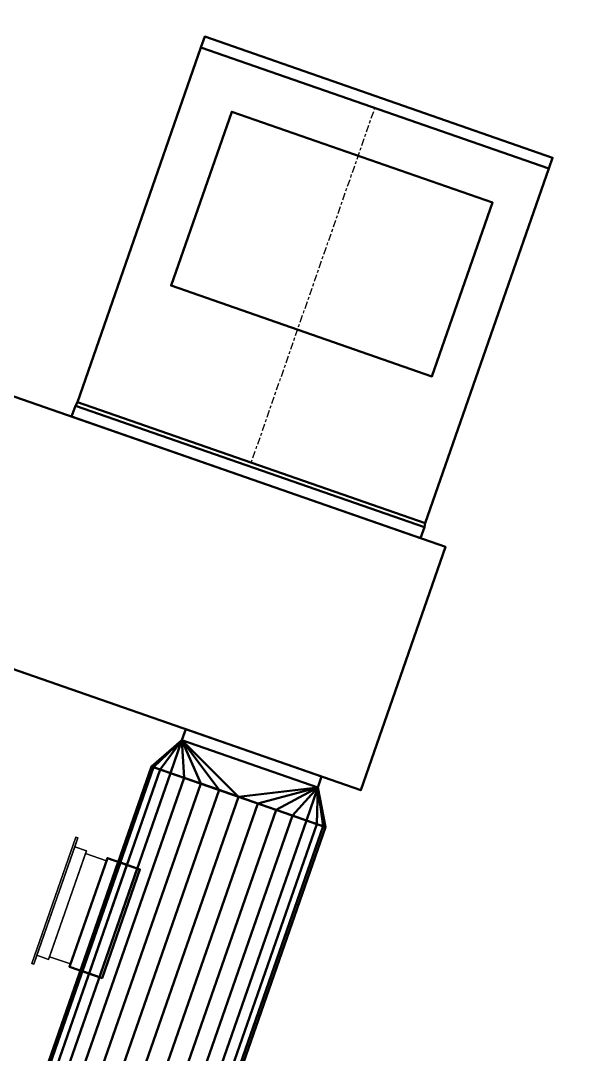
# Model space of a CAD drawing. Header units: inches. Extents: x -1654 to 1344, y -1538 to 36.
# Drawn here: x -516.2 to -468.1, y -1256.1 to -1166.3 of the extents above; entities that cross this region are included whole.
import ezdxf

# ---------------------------------------------------------------- set-up
doc = ezdxf.new("R2010")
doc.units = ezdxf.units.IN
doc.header["$MEASUREMENT"] = 0
doc.linetypes.add('Center', pattern=[1.25, 0.25, -0.1875, 0.625, -0.1875])
for name, color, linetype, lineweight in [('M-EQPT', 2, 'Continuous', 50), ('M-HVAC-CDFF', 3, 'Continuous', 30), ('M-HVAC-CDFF-SA', 3, 'Continuous', 30), ('M-HVAC-DUCT', 1, 'Center', 30), ('M-HVAC-DUCT-SA', 1, 'Continuous', 50)]:
    doc.layers.add(name, color=color, linetype=linetype, lineweight=lineweight)

# ---------------------------------------------------------------- blocks, each defined once
blk = doc.blocks.new('Heat Pump - Horizontal - Water Source - Heat Pump 4 Ton Horizontal-844842-_3D_')
at = {"layer": 'M-EQPT'}
mesh = blk.add_polyface(dxfattribs=at)
corners = [(-14.998, 12.199, 7.75), (-14.998, 12.199, -7.75), (-27.498, 12.199, -7.75), (-27.498, 12.199, 7.75)]
mesh.append_faces([[corners[k] for k in face] for face in [(2, 3, 0, 1)]])
mesh = blk.add_polyface(dxfattribs=at)
corners = [(-27.498, 12.199, -7.75), (-14.998, 12.199, -7.75), (-14.998, 11.199, -7.75), (-27.498, 11.199, -7.75)]
mesh.append_faces([[corners[k] for k in face] for face in [(0, 1, 2, 3)]])
mesh = blk.add_polyface(dxfattribs=at)
corners = [(-27.498, 12.199, 7.75), (-27.498, 12.199, -7.75), (-27.498, 11.199, -7.75), (-27.498, 11.199, 7.75)]
mesh.append_faces([[corners[k] for k in face] for face in [(0, 1, 2, 3)]])
mesh = blk.add_polyface(dxfattribs=at)
corners = [(-14.998, 12.199, 7.75), (-27.498, 12.199, 7.75), (-27.498, 11.199, 7.75), (-14.998, 11.199, 7.75)]
mesh.append_faces([[corners[k] for k in face] for face in [(0, 1, 2, 3)]])
mesh = blk.add_polyface(dxfattribs=at)
corners = [(-14.998, 12.199, -7.75), (-14.998, 12.199, 7.75), (-14.998, 11.199, 7.75), (-14.998, 11.199, -7.75)]
mesh.append_faces([[corners[k] for k in face] for face in [(0, 1, 2, 3)]])
mesh = blk.add_polyface(dxfattribs=at)
corners = [(31.1, -11.199, 9.65), (31.1, 11.199, 9.65), (-31.1, 11.199, 9.65), (-31.1, -11.199, 9.65)]
mesh.append_faces([[corners[k] for k in face] for face in [(3, 0, 1, 2)]])
mesh = blk.add_polyface(dxfattribs=at)
corners = [(31.1, -11.199, -9.65), (-31.1, -11.199, -9.65), (-31.1, 11.199, -9.65), (31.1, 11.199, -9.65)]
mesh.append_faces([[corners[k] for k in face] for face in [(1, 2, 3, 0)]])
mesh = blk.add_polyface(dxfattribs=at)
corners = [(-31.1, 11.199, 9.65), (31.1, 11.199, 9.65), (31.1, 11.199, -9.65), (-31.1, 11.199, -9.65)]
mesh.append_faces([[corners[k] for k in face] for face in [(0, 1, 2, 3)]])
mesh = blk.add_polyface(dxfattribs=at)
corners = [(-31.1, -11.199, 9.65), (-31.1, 11.199, 9.65), (-31.1, 11.199, -9.65), (-31.1, -11.199, -9.65)]
mesh.append_faces([[corners[k] for k in face] for face in [(0, 1, 2, 3)]])
mesh = blk.add_polyface(dxfattribs=at)
corners = [(-14.998, 11.199, 7.75), (-27.498, 11.199, 7.75), (-27.498, 11.199, -7.75), (-14.998, 11.199, -7.75)]
mesh.append_faces([[corners[k] for k in face] for face in [(1, 2, 3, 0)]])
mesh = blk.add_polyface(dxfattribs=at)
corners = [(31.1, -11.199, 9.65), (-31.1, -11.199, 9.65), (-31.1, -11.199, -9.65), (31.1, -11.199, -9.65)]
mesh.append_faces([[corners[k] for k in face] for face in [(0, 1, 2, 3)]])
mesh = blk.add_polyface(dxfattribs=at)
corners = [(3.303, -11.199, -8.65), (-28.799, -11.199, -8.65), (-28.799, -11.199, 8.65), (3.303, -11.199, 8.65)]
mesh.append_faces([[corners[k] for k in face] for face in [(2, 3, 0, 1)]])
mesh = blk.add_polyface(dxfattribs=at)
corners = [(-28.799, -12.199, 8.65), (3.303, -12.199, 8.65), (3.303, -11.199, 8.65), (-28.799, -11.199, 8.65)]
mesh.append_faces([[corners[k] for k in face] for face in [(0, 1, 2, 3)]])
mesh = blk.add_polyface(dxfattribs=at)
corners = [(-28.799, -12.199, -8.65), (-28.799, -12.199, 8.65), (-28.799, -11.199, 8.65), (-28.799, -11.199, -8.65)]
mesh.append_faces([[corners[k] for k in face] for face in [(0, 1, 2, 3)]])
mesh = blk.add_polyface(dxfattribs=at)
corners = [(3.303, -12.199, -8.65), (-28.799, -12.199, -8.65), (-28.799, -11.199, -8.65), (3.303, -11.199, -8.65)]
mesh.append_faces([[corners[k] for k in face] for face in [(0, 1, 2, 3)]])
mesh = blk.add_polyface(dxfattribs=at)
corners = [(3.303, -12.199, 8.65), (3.303, -12.199, -8.65), (3.303, -11.199, -8.65), (3.303, -11.199, 8.65)]
mesh.append_faces([[corners[k] for k in face] for face in [(0, 1, 2, 3)]])
mesh = blk.add_polyface(dxfattribs=at)
corners = [(3.303, -12.199, -8.65), (3.303, -12.199, 8.65), (-28.799, -12.199, 8.65), (-28.799, -12.199, -8.65)]
mesh.append_faces([[corners[k] for k in face] for face in [(3, 0, 1, 2)]])
blk = doc.blocks.new('Rectangular to Round Transition - Angle - 60 Degree-912738-_3D_')
at = {"layer": 'M-HVAC-DUCT', "color": 8, "linetype": 'Continuous', "lineweight": 50}
mesh = blk.add_polyface(dxfattribs=at)
corners = [(3.031, 8), (3.031, 7.799, -1.78), (3.031, 7.208, -3.471), (3.031, 6.255, -4.988), (3.031, 4.988, -6.255), (3.031, 3.471, -7.208), (3.031, 1.78, -7.799), (3.031, 0, -8), (0, 6.25, -7.75), (0, 6.25, -7.75), (0, 6.25, -7.75), (0, 6.25, -7.75), (0, 6.25, -7.75), (0, 6.25, -7.75), (0, 6.25, -7.75), (0, 6.25, -7.75), (0, 6.25, -7.75), (0, 6.25, -7.75)]
mesh.append_faces([[corners[k] for k in face] for face in [(7, 9, 6), (10, 5, 6), (11, 4, 5), (12, 3, 4), (2, 3, 14), (15, 1, 2), (16, 0, 1)]], dxfattribs={"color": 8})
mesh = blk.add_polyface(dxfattribs=at)
corners = [(0, 6.25, -7.75), (0, 6.25, 7.75), (3.031, 8)]
mesh.append_faces([[corners[k] for k in face] for face in [(0, 1, 2)]], dxfattribs={"color": 8})
mesh = blk.add_polyface(dxfattribs=at)
corners = [(3.031, 0, 8), (3.031, 1.78, 7.799), (3.031, 3.471, 7.208), (3.031, 4.988, 6.255), (3.031, 6.255, 4.988), (3.031, 7.208, 3.471), (3.031, 7.799, 1.78), (3.031, 8), (0, 6.25, 7.75), (0, 6.25, 7.75), (0, 6.25, 7.75), (0, 6.25, 7.75), (0, 6.25, 7.75), (0, 6.25, 7.75), (0, 6.25, 7.75), (0, 6.25, 7.75), (0, 6.25, 7.75), (0, 6.25, 7.75)]
mesh.append_faces([[corners[k] for k in face] for face in [(7, 9, 6), (10, 5, 6), (11, 4, 5), (12, 3, 4), (2, 3, 14), (15, 1, 2), (16, 0, 1)]], dxfattribs={"color": 8})
mesh = blk.add_polyface(dxfattribs=at)
corners = [(3.031, 0, 8), (3.031, -1.78, 7.799), (3.031, -3.471, 7.208), (3.031, -4.988, 6.255), (3.031, -6.255, 4.988), (3.031, -7.208, 3.471), (3.031, -7.799, 1.78), (3.031, -8), (3.031, -7.799, -1.78), (3.031, -7.208, -3.471), (3.031, -6.255, -4.988), (3.031, -4.988, -6.255), (3.031, -3.471, -7.208), (3.031, -1.78, -7.799), (3.031, 0, -8), (3.031, 1.78, -7.799), (3.031, 3.471, -7.208), (3.031, 4.988, -6.255), (3.031, 6.255, -4.988), (3.031, 7.208, -3.471), (3.031, 7.799, -1.78), (3.031, 8), (3.031, 7.799, 1.78), (3.031, 7.208, 3.471), (3.031, 6.255, 4.988), (3.031, 4.988, 6.255), (3.031, 3.471, 7.208), (3.031, 1.78, 7.799)]
mesh.append_faces([[corners[k] for k in face] for face in [(8, 5, 6, 7), (11, 9, 10), (14, 11, 12, 13), (22, 20, 21)]], dxfattribs={"vtx0": -1, "color": 8})
mesh.append_faces([[corners[k] for k in face] for face in [(0, 16, 27), (19, 23, 18)]], dxfattribs={"vtx0": -1, "vtx1": -1, "color": 8})
mesh.append_faces([[corners[k] for k in face] for face in [(11, 14, 4)]], dxfattribs={"vtx0": -1, "vtx1": -1, "vtx2": -1, "color": 8})
mesh.append_faces([[corners[k] for k in face] for face in [(16, 24, 26, 27)]], dxfattribs={"vtx0": -1, "vtx1": -1, "vtx3": -1, "color": 8})
mesh.append_faces([[corners[k] for k in face] for face in [(18, 23, 24, 17), (5, 8, 9)]], dxfattribs={"vtx0": -1, "vtx2": -1, "color": 8})
mesh.append_faces([[corners[k] for k in face] for face in [(14, 0, 1, 2), (14, 2, 3, 4), (0, 14, 15, 16)]], dxfattribs={"vtx0": -1, "vtx3": -1, "color": 8})
mesh.append_faces([[corners[k] for k in face] for face in [(25, 26, 24)]], dxfattribs={"vtx1": -1, "color": 8})
mesh.append_faces([[corners[k] for k in face] for face in [(16, 17, 24)]], dxfattribs={"vtx1": -1, "vtx2": -1, "color": 8})
mesh.append_faces([[corners[k] for k in face] for face in [(4, 5, 9, 11)]], dxfattribs={"vtx1": -1, "vtx2": -1, "vtx3": -1, "color": 8})
mesh.append_faces([[corners[k] for k in face] for face in [(22, 23, 19, 20)]], dxfattribs={"vtx1": -1, "vtx3": -1, "color": 8})
mesh = blk.add_polyface(dxfattribs=at)
corners = [(0, -6.25, 7.75), (0, 6.25, 7.75), (0, 6.25, -7.75), (0, -6.25, -7.75)]
mesh.append_faces([[corners[k] for k in face] for face in [(0, 1, 2, 3)]], dxfattribs={"color": 8})
mesh = blk.add_polyface(dxfattribs=at)
corners = [(0, -6.25, -7.75), (0, 6.25, -7.75), (3.031, 0, -8)]
mesh.append_faces([[corners[k] for k in face] for face in [(0, 1, 2)]], dxfattribs={"color": 8})
mesh = blk.add_polyface(dxfattribs=at)
corners = [(0, 6.25, 7.75), (0, -6.25, 7.75), (3.031, 0, 8)]
mesh.append_faces([[corners[k] for k in face] for face in [(0, 1, 2)]], dxfattribs={"color": 8})
mesh = blk.add_polyface(dxfattribs=at)
corners = [(3.031, -8), (3.031, -7.799, 1.78), (3.031, -7.208, 3.471), (3.031, -6.255, 4.988), (3.031, -4.988, 6.255), (3.031, -3.471, 7.208), (3.031, -1.78, 7.799), (3.031, 0, 8), (0, -6.25, 7.75), (0, -6.25, 7.75), (0, -6.25, 7.75), (0, -6.25, 7.75), (0, -6.25, 7.75), (0, -6.25, 7.75), (0, -6.25, 7.75), (0, -6.25, 7.75), (0, -6.25, 7.75), (0, -6.25, 7.75)]
mesh.append_faces([[corners[k] for k in face] for face in [(7, 9, 6), (10, 5, 6), (11, 4, 5), (12, 3, 4), (2, 3, 14), (15, 1, 2), (16, 0, 1)]], dxfattribs={"color": 8})
mesh = blk.add_polyface(dxfattribs=at)
corners = [(3.031, 0, -8), (3.031, -1.78, -7.799), (3.031, -3.471, -7.208), (3.031, -4.988, -6.255), (3.031, -6.255, -4.988), (3.031, -7.208, -3.471), (3.031, -7.799, -1.78), (3.031, -8), (0, -6.25, -7.75), (0, -6.25, -7.75), (0, -6.25, -7.75), (0, -6.25, -7.75), (0, -6.25, -7.75), (0, -6.25, -7.75), (0, -6.25, -7.75), (0, -6.25, -7.75), (0, -6.25, -7.75), (0, -6.25, -7.75)]
mesh.append_faces([[corners[k] for k in face] for face in [(7, 9, 6), (10, 5, 6), (11, 4, 5), (12, 3, 4), (2, 3, 14), (15, 1, 2), (16, 0, 1)]], dxfattribs={"color": 8})
mesh = blk.add_polyface(dxfattribs=at)
corners = [(0, -6.25, 7.75), (0, -6.25, -7.75), (3.031, -8)]
mesh.append_faces([[corners[k] for k in face] for face in [(0, 1, 2)]], dxfattribs={"color": 8})
blk = doc.blocks.new('Supply Diffuser - Sidewall - 10 x 10-949889-_3D_')
at = {"layer": 'M-HVAC-CDFF'}
mesh = blk.add_polyface(dxfattribs=at)
corners = [(-4.75, 3, 4.75), (4.75, 3, 4.75), (4.75, 3, -4.75), (-4.75, 3, -4.75)]
mesh.append_faces([[corners[k] for k in face] for face in [(2, 3, 0, 1)]])
mesh = blk.add_polyface(dxfattribs=at)
corners = [(-4.75, 3, 4.75), (-4.75, 3, -4.75), (-4.75, 1.078125, -4.75), (-4.75, 1.078125, 4.75)]
mesh.append_faces([[corners[k] for k in face] for face in [(2, 3, 0, 1)]])
mesh = blk.add_polyface(dxfattribs=at)
corners = [(-4.75, 3, -4.75), (4.75, 3, -4.75), (4.75, 1.078125, -4.75), (-4.75, 1.078125, -4.75)]
mesh.append_faces([[corners[k] for k in face] for face in [(2, 3, 0, 1)]])
mesh = blk.add_polyface(dxfattribs=at)
corners = [(4.75, 3, 4.75), (-4.75, 3, 4.75), (-4.75, 1.078125, 4.75), (4.75, 1.078125, 4.75)]
mesh.append_faces([[corners[k] for k in face] for face in [(2, 3, 0, 1)]])
mesh = blk.add_polyface(dxfattribs=at)
corners = [(4.75, 3, -4.75), (4.75, 3, 4.75), (4.75, 1.078125, 4.75), (4.75, 1.078125, -4.75)]
mesh.append_faces([[corners[k] for k in face] for face in [(2, 3, 0, 1)]])
mesh = blk.add_polyface(dxfattribs=at)
corners = [(-5, 1.078125, 5), (5, 1.078125, 5), (5, 1.078125, -5), (-5, 1.078125, -5), (-4.75, 1.078125, 4.75), (-4.75, 1.078125, -4.75), (4.75, 1.078125, -4.75), (4.75, 1.078125, 4.75)]
mesh.append_faces([[corners[k] for k in face] for face in [(3, 5, 6, 2), (2, 6, 7, 1)]], dxfattribs={"vtx0": -1, "vtx2": -1})
mesh.append_faces([[corners[k] for k in face] for face in [(4, 5, 3, 0), (7, 4, 0, 1)]], dxfattribs={"vtx1": -1, "vtx3": -1})
mesh = blk.add_polyface(dxfattribs=at)
corners = [(-5, 1.078125, 5), (-5, 1.078125, -5), (-5, 0, -5), (-5, 0, 5)]
mesh.append_faces([[corners[k] for k in face] for face in [(2, 3, 0, 1)]])
mesh = blk.add_polyface(dxfattribs=at)
corners = [(-5, 1.078125, -5), (5, 1.078125, -5), (5, 0, -5), (-5, 0, -5)]
mesh.append_faces([[corners[k] for k in face] for face in [(2, 3, 0, 1)]])
mesh = blk.add_polyface(dxfattribs=at)
corners = [(5, 1.078125, 5), (-5, 1.078125, 5), (-5, 0, 5), (5, 0, 5)]
mesh.append_faces([[corners[k] for k in face] for face in [(2, 3, 0, 1)]])
mesh = blk.add_polyface(dxfattribs=at)
corners = [(5, 1.078125, -5), (5, 1.078125, 5), (5, 0, 5), (5, 0, -5)]
mesh.append_faces([[corners[k] for k in face] for face in [(2, 3, 0, 1)]])
mesh = blk.add_polyface(dxfattribs=at)
corners = [(5.8125, 0, 5.8125), (5.8125, 0, -5.8125), (-5.8125, 0, -5.8125), (-5.8125, 0, 5.8125), (-5, 0, 5), (-5, 0, -5), (5, 0, -5), (5, 0, 5)]
mesh.append_faces([[corners[k] for k in face] for face in [(3, 4, 5, 2), (2, 5, 6, 1)]], dxfattribs={"vtx0": -1, "vtx2": -1})
mesh.append_faces([[corners[k] for k in face] for face in [(7, 4, 3, 0), (6, 7, 0, 1)]], dxfattribs={"vtx1": -1, "vtx3": -1})
mesh = blk.add_polyface(dxfattribs=at)
corners = [(-5.8125, -0.1875, 5.8125), (5.8125, -0.1875, 5.8125), (5.8125, 0, 5.8125), (-5.8125, 0, 5.8125)]
mesh.append_faces([[corners[k] for k in face] for face in [(0, 1, 2, 3)]])
mesh = blk.add_polyface(dxfattribs=at)
corners = [(-5.8125, -0.1875, -5.8125), (-5.8125, -0.1875, 5.8125), (-5.8125, 0, 5.8125), (-5.8125, 0, -5.8125)]
mesh.append_faces([[corners[k] for k in face] for face in [(0, 1, 2, 3)]])
mesh = blk.add_polyface(dxfattribs=at)
corners = [(5.8125, -0.1875, -5.8125), (-5.8125, -0.1875, -5.8125), (-5.8125, 0, -5.8125), (5.8125, 0, -5.8125)]
mesh.append_faces([[corners[k] for k in face] for face in [(0, 1, 2, 3)]])
mesh = blk.add_polyface(dxfattribs=at)
corners = [(5.8125, -0.1875, 5.8125), (-5.8125, -0.1875, 5.8125), (-5.8125, -0.1875, -5.8125), (5.8125, -0.1875, -5.8125)]
mesh.append_faces([[corners[k] for k in face] for face in [(3, 0, 1, 2)]])
mesh = blk.add_polyface(dxfattribs=at)
corners = [(5.8125, -0.1875, 5.8125), (5.8125, -0.1875, -5.8125), (5.8125, 0, -5.8125), (5.8125, 0, 5.8125)]
mesh.append_faces([[corners[k] for k in face] for face in [(0, 1, 2, 3)]])
blk = doc.blocks.new('Rectangular Takeoff - Standard-913338-_3D_')
at = {"layer": 'M-HVAC-DUCT', "color": 8, "linetype": 'Continuous', "lineweight": 50}
mesh = blk.add_polyface(dxfattribs=at)
corners = [(-1.995, 5, 5), (-1.995, 5, -5), (-1.995, -5, -5), (-1.995, -5, 5)]
mesh.append_faces([[corners[k] for k in face] for face in [(1, 2, 3, 0)]], dxfattribs={"color": 8})
mesh = blk.add_polyface(dxfattribs=at)
corners = [(-1.995, 5, -5), (-1.995, 5, 5), (1, 5, 5), (1, 5, -5)]
mesh.append_faces([[corners[k] for k in face] for face in [(3, 0, 1, 2)]], dxfattribs={"color": 8})
mesh = blk.add_polyface(dxfattribs=at)
corners = [(-1.995, -5, -5), (-1.995, 5, -5), (1, 5, -5), (1, -5, -5)]
mesh.append_faces([[corners[k] for k in face] for face in [(0, 1, 2, 3)]], dxfattribs={"color": 8})
mesh = blk.add_polyface(dxfattribs=at)
corners = [(1, 5, 5), (-1.995, 5, 5), (-1.995, -5, 5), (1, -5, 5)]
mesh.append_faces([[corners[k] for k in face] for face in [(0, 1, 2, 3)]], dxfattribs={"color": 8})
mesh = blk.add_polyface(dxfattribs=at)
corners = [(1, 5, 5), (1, -5, 5), (1, -5, -5), (1, 5, -5)]
mesh.append_faces([[corners[k] for k in face] for face in [(3, 0, 1, 2)]], dxfattribs={"color": 8})
mesh = blk.add_polyface(dxfattribs=at)
corners = [(-1.995, -5, 5), (-1.995, -5, -5), (1, -5, -5), (1, -5, 5)]
mesh.append_faces([[corners[k] for k in face] for face in [(0, 1, 2, 3)]], dxfattribs={"color": 8})
blk = doc.blocks.new('Face Thin Mount Return Diffuser - Non-Hosted - 16x24 Face-949905-_3D_')
at = {"layer": 'M-HVAC-CDFF'}
mesh = blk.add_polyface(dxfattribs=at)
corners = [(8, 12, 1), (-8, 12, 1), (-8, -12, 1), (8, -12, 1)]
mesh.append_faces([[corners[k] for k in face] for face in [(3, 0, 1, 2)]])
mesh = blk.add_polyface(dxfattribs=at)
corners = [(8, 12), (8, -12), (-8, -12), (-8, 12)]
mesh.append_faces([[corners[k] for k in face] for face in [(0, 1, 2, 3)]])
mesh = blk.add_polyface(dxfattribs=at)
corners = [(8, 12), (-8, 12), (-8, 12, 1), (8, 12, 1)]
mesh.append_faces([[corners[k] for k in face] for face in [(3, 0, 1, 2)]])
mesh = blk.add_polyface(dxfattribs=at)
corners = [(-8, 12), (-8, -12), (-8, -12, 1), (-8, 12, 1)]
mesh.append_faces([[corners[k] for k in face] for face in [(3, 0, 1, 2)]])
mesh = blk.add_polyface(dxfattribs=at)
corners = [(8, -12), (8, 12), (8, 12, 1), (8, -12, 1)]
mesh.append_faces([[corners[k] for k in face] for face in [(3, 0, 1, 2)]])
mesh = blk.add_polyface(dxfattribs=at)
corners = [(-8, -12), (8, -12), (8, -12, 1), (-8, -12, 1)]
mesh.append_faces([[corners[k] for k in face] for face in [(3, 0, 1, 2)]])
blk = doc.blocks.new('Rectangular Takeoff - Standard-913736-_3D_')
at = {"layer": 'M-HVAC-DUCT', "color": 8, "linetype": 'Continuous', "lineweight": 50}
mesh = blk.add_polyface(dxfattribs=at)
corners = [(-0.242, -12, 8), (-0.242, 12, 8), (-0.242, 12, -8), (-0.242, -12, -8)]
mesh.append_faces([[corners[k] for k in face] for face in [(2, 3, 0, 1)]], dxfattribs={"color": 8})
mesh = blk.add_polyface(dxfattribs=at)
corners = [(-0.242, 12, -8), (1, 12, -8), (1, -12, -8), (-0.242, -12, -8)]
mesh.append_faces([[corners[k] for k in face] for face in [(3, 0, 1, 2)]], dxfattribs={"color": 8})
mesh = blk.add_polyface(dxfattribs=at)
corners = [(-0.242, 12, 8), (1, 12, 8), (1, 12, -8), (-0.242, 12, -8)]
mesh.append_faces([[corners[k] for k in face] for face in [(2, 3, 0, 1)]], dxfattribs={"color": 8})
mesh = blk.add_polyface(dxfattribs=at)
corners = [(1, -12, 8), (1, 12, 8), (-0.242, 12, 8), (-0.242, -12, 8)]
mesh.append_faces([[corners[k] for k in face] for face in [(1, 2, 3, 0)]], dxfattribs={"color": 8})
mesh = blk.add_polyface(dxfattribs=at)
corners = [(1, -12, 8), (1, -12, -8), (1, 12, -8), (1, 12, 8)]
mesh.append_faces([[corners[k] for k in face] for face in [(0, 1, 2, 3)]], dxfattribs={"color": 8})
mesh = blk.add_polyface(dxfattribs=at)
corners = [(-0.242, -12, -8), (1, -12, -8), (1, -12, 8), (-0.242, -12, 8)]
mesh.append_faces([[corners[k] for k in face] for face in [(3, 0, 1, 2)]], dxfattribs={"color": 8})
blk = doc.blocks.new('Rectangular Transition - Angle - 45 Degree-926805-_3D_')
at = {"layer": 'M-HVAC-DUCT', "color": 8, "linetype": 'Continuous', "lineweight": 50}
mesh = blk.add_polyface(dxfattribs=at)
corners = [(0, -16.051, 8.65), (0, 16.051, 8.65), (0, 16.051, -8.65), (0, -16.051, -8.65)]
mesh.append_faces([[corners[k] for k in face] for face in [(0, 1, 2, 3)]], dxfattribs={"color": 8})
mesh = blk.add_polyface(dxfattribs=at)
corners = [(0, -16.051, -8.65), (0, 16.051, -8.65), (0.363, 16, -8.5), (0.363, -16, -8.5)]
mesh.append_faces([[corners[k] for k in face] for face in [(3, 0, 1, 2)]], dxfattribs={"color": 8})
mesh = blk.add_polyface(dxfattribs=at)
corners = [(0, 16.051, -8.65), (0, 16.051, 8.65), (0.363, 16, 8.5), (0.363, 16, -8.5)]
mesh.append_faces([[corners[k] for k in face] for face in [(3, 0, 1, 2)]], dxfattribs={"color": 8})
mesh = blk.add_polyface(dxfattribs=at)
corners = [(0, 16.051, 8.65), (0, -16.051, 8.65), (0.363, -16, 8.5), (0.363, 16, 8.5)]
mesh.append_faces([[corners[k] for k in face] for face in [(2, 3, 0, 1)]], dxfattribs={"color": 8})
mesh = blk.add_polyface(dxfattribs=at)
corners = [(0.363, -16, 8.5), (0.363, -16, -8.5), (0.363, 16, -8.5), (0.363, 16, 8.5)]
mesh.append_faces([[corners[k] for k in face] for face in [(3, 0, 1, 2)]], dxfattribs={"color": 8})
mesh = blk.add_polyface(dxfattribs=at)
corners = [(0, -16.051, 8.65), (0, -16.051, -8.65), (0.363, -16, -8.5), (0.363, -16, 8.5)]
mesh.append_faces([[corners[k] for k in face] for face in [(2, 3, 0, 1)]], dxfattribs={"color": 8})
blk = doc.blocks.new('Rectangular Endcap - Standard-935193-_3D_')
at = {"layer": 'M-HVAC-DUCT', "color": 8, "linetype": 'Continuous', "lineweight": 50}
mesh = blk.add_polyface(dxfattribs=at)
corners = [(0, 16, 8.5), (0, 16, -8.5), (0, -16, -8.5), (0, -16, 8.5)]
mesh.append_faces([[corners[k] for k in face] for face in [(0, 1, 2, 3)]], dxfattribs={"color": 8})
mesh = blk.add_polyface(dxfattribs=at)
corners = [(0, 16, -8.5), (0, 16, 8.5), (1, 16, 8.5), (1, 16, -8.5)]
mesh.append_faces([[corners[k] for k in face] for face in [(0, 1, 2, 3)]], dxfattribs={"color": 8})
mesh = blk.add_polyface(dxfattribs=at)
corners = [(0, -16, -8.5), (0, 16, -8.5), (1, 16, -8.5), (1, -16, -8.5)]
mesh.append_faces([[corners[k] for k in face] for face in [(0, 1, 2, 3)]], dxfattribs={"color": 8})
mesh = blk.add_polyface(dxfattribs=at)
corners = [(0, 16, 8.5), (0, -16, 8.5), (1, -16, 8.5), (1, 16, 8.5)]
mesh.append_faces([[corners[k] for k in face] for face in [(3, 0, 1, 2)]], dxfattribs={"color": 8})
mesh = blk.add_polyface(dxfattribs=at)
corners = [(1, 16, 8.5), (1, -16, 8.5), (1, -16, -8.5), (1, 16, -8.5)]
mesh.append_faces([[corners[k] for k in face] for face in [(2, 3, 0, 1)]], dxfattribs={"color": 8})
mesh = blk.add_polyface(dxfattribs=at)
corners = [(0, -16, 8.5), (0, -16, -8.5), (1, -16, -8.5), (1, -16, 8.5)]
mesh.append_faces([[corners[k] for k in face] for face in [(0, 1, 2, 3)]], dxfattribs={"color": 8})

msp = doc.modelspace()

# ---------------------------------------------------------------- linework, layer by layer
at = {"layer": 'M-HVAC-DUCT', "color": 5}
for p, q in [((-496.131, -1204.669, 1332), (-485.392, -1173.85, 1332)), ((-497.249, -1233.711, 1332), (-535.735, -1344.167, 1332)), ((-497.249, -1233.711, 1332), (-535.735, -1344.167, 1332))]:
    msp.add_line(p, q, dxfattribs=at)

# ---------------------------------------------------------------- block references
at = {"layer": 'M-EQPT', "rotation": 160.7901312840832}
msp.add_blockref('Heat Pump - Horizontal - Water Source - Heat Pump 4 Ton Horizontal-844842-_3D_', (-512.303, -1212.338, 1332), dxfattribs=at)
at = {"layer": 'M-HVAC-CDFF-SA', "extrusion": (0.000175675, -6.12105e-05, -1), "rotation": 289.2098684078589}
msp.add_blockref('Face Thin Mount Return Diffuser - Non-Hosted - 16x24 Face-949905-_3D_', (488.898, -1185.759, -1342.513), dxfattribs=at)
at = {"layer": 'M-HVAC-CDFF-SA', "rotation": 250.7901312840827}
msp.add_blockref('Supply Diffuser - Sidewall - 10 x 10-949889-_3D_', (-513.115, -1242.775, 1332), dxfattribs=at)
at = {"layer": 'M-HVAC-DUCT-SA', "color": 8}
for name, p, rotation in [('Rectangular Endcap - Standard-935193-_3D_', (-485.392, -1173.85, 1332), 70.79013128408374), ('Rectangular Transition - Angle - 45 Degree-926805-_3D_', (-496.25, -1205.012, 1332), 70.7901312840832), ('Rectangular to Round Transition - Angle - 60 Degree-912738-_3D_', (-496.251, -1230.849, 1332), 250.7901312840832)]:
    msp.add_blockref(name, p, dxfattribs=dict(at, rotation=rotation))
at = {"layer": 'M-HVAC-DUCT-SA', "color": 8, "extrusion": (-0.329029, -0.94432, 0), "rotation": 90.01065893786452}
msp.add_blockref('Rectangular Takeoff - Standard-913736-_3D_', (-71.776, 1340.5, 1280.598), dxfattribs=at)
at = {"layer": 'M-HVAC-DUCT-SA', "color": 8, "extrusion": (0, 0, -1), "rotation": 19.20986871591803}
msp.add_blockref('Rectangular Takeoff - Standard-913338-_3D_', (509.337, -1244.092, -1332), dxfattribs=at)

# ---------------------------------------------------------------- meshes
at = {"layer": 'M-HVAC-DUCT-SA', "color": 8}
mesh = msp.add_polyface(dxfattribs=at)
corners = [(-560.937, -1120.919, 1332), (-560.993, -1121.08, 1333.294), (-561.158, -1121.552, 1334.5), (-561.419, -1122.302, 1335.536), (-561.76, -1123.28, 1336.33), (-562.157, -1124.419, 1336.83), (-562.583, -1125.641, 1337), (-203.741, -1250.672, 1337), (-203.315, -1249.45, 1336.83), (-202.919, -1248.311, 1336.33), (-202.578, -1247.333, 1335.536), (-202.316, -1246.583, 1334.5), (-202.152, -1246.111, 1333.294), (-202.096, -1245.95, 1332)]
mesh.append_faces([[corners[k] for k in face] for face in [(7, 8, 5, 6)]], dxfattribs={"vtx1": -1, "color": 8})
mesh.append_faces([[corners[k] for k in face] for face in [(8, 9, 4, 5), (3, 4, 9, 10), (11, 12, 1, 2), (2, 3, 10, 11)]], dxfattribs={"vtx1": -1, "vtx3": -1, "color": 8})
mesh.append_faces([[corners[k] for k in face] for face in [(12, 13, 0, 1)]], dxfattribs={"vtx3": -1, "color": 8})
mesh = msp.add_polyface(dxfattribs=at)
corners = [(-562.583, -1125.641, 1327), (-562.157, -1124.419, 1327.17), (-561.76, -1123.28, 1327.67), (-561.419, -1122.302, 1328.464), (-561.158, -1121.552, 1329.5), (-560.993, -1121.08, 1330.706), (-560.937, -1120.919, 1332), (-202.096, -1245.95, 1332), (-202.152, -1246.111, 1330.706), (-202.316, -1246.583, 1329.5), (-202.578, -1247.333, 1328.464), (-202.919, -1248.311, 1327.67), (-203.315, -1249.45, 1327.17), (-203.741, -1250.672, 1327)]
mesh.append_faces([[corners[k] for k in face] for face in [(7, 8, 5, 6)]], dxfattribs={"vtx1": -1, "color": 8})
mesh.append_faces([[corners[k] for k in face] for face in [(8, 9, 4, 5), (3, 4, 9, 10), (11, 12, 1, 2), (2, 3, 10, 11)]], dxfattribs={"vtx1": -1, "vtx3": -1, "color": 8})
mesh.append_faces([[corners[k] for k in face] for face in [(12, 13, 0, 1)]], dxfattribs={"vtx3": -1, "color": 8})
mesh = msp.add_polyface(dxfattribs=at)
corners = [(-562.583, -1125.641, 1337), (-563.008, -1126.863, 1336.83), (-563.405, -1128.002, 1336.33), (-563.746, -1128.98, 1335.536), (-564.007, -1129.73, 1334.5), (-564.172, -1130.202, 1333.294), (-564.228, -1130.363, 1332), (-205.386, -1255.394, 1332), (-205.33, -1255.233, 1333.294), (-205.166, -1254.761, 1334.5), (-204.904, -1254.011, 1335.536), (-204.564, -1253.033, 1336.33), (-204.167, -1251.894, 1336.83), (-203.741, -1250.672, 1337)]
mesh.append_faces([[corners[k] for k in face] for face in [(8, 9, 4, 5), (3, 4, 9, 10), (11, 12, 1, 2), (2, 3, 10, 11)]], dxfattribs={"vtx1": -1, "vtx3": -1, "color": 8})
mesh.append_faces([[corners[k] for k in face] for face in [(6, 7, 8, 5)]], dxfattribs={"vtx2": -1, "color": 8})
mesh.append_faces([[corners[k] for k in face] for face in [(12, 13, 0, 1)]], dxfattribs={"vtx3": -1, "color": 8})
mesh = msp.add_polyface(dxfattribs=at)
corners = [(-564.228, -1130.363, 1332), (-564.172, -1130.202, 1330.706), (-564.007, -1129.73, 1329.5), (-563.746, -1128.98, 1328.464), (-563.405, -1128.002, 1327.67), (-563.008, -1126.863, 1327.17), (-562.583, -1125.641, 1327), (-203.741, -1250.672, 1327), (-204.167, -1251.894, 1327.17), (-204.564, -1253.033, 1327.67), (-204.904, -1254.011, 1328.464), (-205.166, -1254.761, 1329.5), (-205.33, -1255.233, 1330.706), (-205.386, -1255.394, 1332)]
mesh.append_faces([[corners[k] for k in face] for face in [(7, 8, 5, 6)]], dxfattribs={"vtx1": -1, "color": 8})
mesh.append_faces([[corners[k] for k in face] for face in [(8, 9, 4, 5), (3, 4, 9, 10), (11, 12, 1, 2), (2, 3, 10, 11)]], dxfattribs={"vtx1": -1, "vtx3": -1, "color": 8})
mesh.append_faces([[corners[k] for k in face] for face in [(12, 13, 0, 1)]], dxfattribs={"vtx3": -1, "color": 8})
mesh = msp.add_polyface(dxfattribs=at)
corners = [(-481.022, -1209.934, 1323.5), (-511.24, -1199.405, 1323.5), (-500.502, -1168.585, 1323.5), (-470.283, -1179.114, 1323.5)]
mesh.append_faces([[corners[k] for k in face] for face in [(3, 0, 1, 2)]], dxfattribs={"color": 8})
mesh = msp.add_polyface(dxfattribs=at)
corners = [(-511.24, -1199.405, 1340.5), (-481.022, -1209.934, 1340.5), (-470.283, -1179.114, 1340.5), (-500.502, -1168.585, 1340.5)]
mesh.append_faces([[corners[k] for k in face] for face in [(0, 1, 2, 3)]], dxfattribs={"color": 8})
mesh = msp.add_polyface(dxfattribs=at)
corners = [(-511.24, -1199.405, 1323.5), (-511.24, -1199.405, 1340.5), (-500.502, -1168.585, 1340.5), (-500.502, -1168.585, 1323.5)]
mesh.append_faces([[corners[k] for k in face] for face in [(3, 0, 1, 2)]], dxfattribs={"color": 8})
mesh = msp.add_polyface(dxfattribs=at)
corners = [(-500.502, -1168.585, 1323.5), (-500.502, -1168.585, 1340.5), (-470.283, -1179.114, 1340.5), (-470.283, -1179.114, 1323.5)]
mesh.append_faces([[corners[k] for k in face] for face in [(3, 0, 1, 2)]], dxfattribs={"color": 8})
mesh = msp.add_polyface(dxfattribs=at)
corners = [(-480.434, -1197.18, 1340.26), (-503.097, -1189.283, 1340.256), (-497.833, -1174.174, 1340.256), (-475.169, -1182.071, 1340.26)]
mesh.append_faces([[corners[k] for k in face] for face in [(2, 3, 0, 1)]], dxfattribs={"color": 8})
mesh = msp.add_polyface(dxfattribs=at)
corners = [(-497.833, -1174.174, 1340.256), (-503.097, -1189.283, 1340.256), (-503.097, -1189.283, 1340.5), (-497.833, -1174.174, 1340.5)]
mesh.append_faces([[corners[k] for k in face] for face in [(3, 0, 1, 2)]], dxfattribs={"color": 8})
mesh = msp.add_polyface(dxfattribs=at)
corners = [(-480.434, -1197.18, 1340.5), (-475.169, -1182.071, 1340.5), (-497.833, -1174.174, 1340.5), (-503.097, -1189.283, 1340.5)]
mesh.append_faces([[corners[k] for k in face] for face in [(2, 3, 0, 1)]], dxfattribs={"color": 8})
mesh = msp.add_polyface(dxfattribs=at)
corners = [(-475.169, -1182.071, 1340.26), (-497.833, -1174.174, 1340.256), (-497.833, -1174.174, 1340.5), (-475.169, -1182.071, 1340.5)]
mesh.append_faces([[corners[k] for k in face] for face in [(3, 0, 1, 2)]], dxfattribs={"color": 8})
mesh = msp.add_polyface(dxfattribs=at)
corners = [(-481.022, -1209.934, 1340.5), (-481.022, -1209.934, 1323.5), (-470.283, -1179.114, 1323.5), (-470.283, -1179.114, 1340.5)]
mesh.append_faces([[corners[k] for k in face] for face in [(3, 0, 1, 2)]], dxfattribs={"color": 8})
mesh = msp.add_polyface(dxfattribs=at)
corners = [(-480.434, -1197.18, 1340.26), (-475.169, -1182.071, 1340.26), (-475.169, -1182.071, 1340.5), (-480.434, -1197.18, 1340.5)]
mesh.append_faces([[corners[k] for k in face] for face in [(3, 0, 1, 2)]], dxfattribs={"color": 8})
mesh = msp.add_polyface(dxfattribs=at)
corners = [(-503.097, -1189.283, 1340.256), (-480.434, -1197.18, 1340.26), (-480.434, -1197.18, 1340.5), (-503.097, -1189.283, 1340.5)]
mesh.append_faces([[corners[k] for k in face] for face in [(0, 1, 2, 3)]], dxfattribs={"color": 8})
mesh = msp.add_polyface(dxfattribs=at)
corners = [(-511.24, -1199.405, 1323.5), (-481.022, -1209.934, 1323.5), (-481.022, -1209.934, 1340.5), (-511.24, -1199.405, 1340.5)]
mesh.append_faces([[corners[k] for k in face] for face in [(2, 3, 0, 1)]], dxfattribs={"color": 8})
mesh = msp.add_polyface(dxfattribs=at)
corners = [(-497.249, -1233.711, 1340), (-498.93, -1233.125, 1339.799), (-500.527, -1232.569, 1339.208), (-501.959, -1232.07, 1338.255), (-503.155, -1231.653, 1336.988), (-504.055, -1231.34, 1335.471), (-504.614, -1231.145, 1333.78), (-504.803, -1231.079, 1332), (-543.29, -1341.535, 1332), (-543.1, -1341.601, 1333.78), (-542.541, -1341.796, 1335.471), (-541.641, -1342.109, 1336.988), (-540.445, -1342.526, 1338.255), (-539.013, -1343.025, 1339.208), (-537.416, -1343.581, 1339.799), (-535.735, -1344.167, 1340)]
mesh.append_faces([[corners[k] for k in face] for face in [(9, 10, 5, 6), (10, 11, 4, 5), (3, 4, 11, 12), (12, 13, 2, 3), (13, 14, 1, 2)]], dxfattribs={"vtx1": -1, "vtx3": -1, "color": 8})
mesh.append_faces([[corners[k] for k in face] for face in [(7, 8, 9, 6)]], dxfattribs={"vtx2": -1, "color": 8})
mesh.append_faces([[corners[k] for k in face] for face in [(14, 15, 0, 1)]], dxfattribs={"vtx3": -1, "color": 8})
mesh = msp.add_polyface(dxfattribs=at)
corners = [(-504.803, -1231.079, 1332), (-504.614, -1231.145, 1330.22), (-504.055, -1231.34, 1328.529), (-503.155, -1231.653, 1327.012), (-501.959, -1232.07, 1325.745), (-500.527, -1232.569, 1324.792), (-498.93, -1233.125, 1324.201), (-497.249, -1233.711, 1324), (-535.735, -1344.167, 1324), (-537.416, -1343.581, 1324.201), (-539.013, -1343.025, 1324.792), (-540.445, -1342.526, 1325.745), (-541.641, -1342.109, 1327.012), (-542.541, -1341.796, 1328.529), (-543.1, -1341.601, 1330.22), (-543.29, -1341.535, 1332)]
mesh.append_faces([[corners[k] for k in face] for face in [(8, 9, 6, 7)]], dxfattribs={"vtx1": -1, "color": 8})
mesh.append_faces([[corners[k] for k in face] for face in [(9, 10, 5, 6), (10, 11, 4, 5), (3, 4, 11, 12), (12, 13, 2, 3), (13, 14, 1, 2)]], dxfattribs={"vtx1": -1, "vtx3": -1, "color": 8})
mesh.append_faces([[corners[k] for k in face] for face in [(14, 15, 0, 1)]], dxfattribs={"vtx3": -1, "color": 8})
mesh = msp.add_polyface(dxfattribs=at)
corners = [(-504.803, -1231.079, 1332), (-504.614, -1231.145, 1333.78), (-504.055, -1231.34, 1335.471), (-503.155, -1231.653, 1336.988), (-501.959, -1232.07, 1338.255), (-500.527, -1232.569, 1339.208), (-498.93, -1233.125, 1339.799), (-497.249, -1233.711, 1340), (-495.568, -1234.297, 1339.799), (-493.971, -1234.853, 1339.208), (-492.539, -1235.352, 1338.255), (-491.342, -1235.769, 1336.988), (-490.442, -1236.083, 1335.471), (-489.884, -1236.277, 1333.78), (-489.694, -1236.343, 1332), (-489.884, -1236.277, 1330.22), (-490.442, -1236.083, 1328.529), (-491.342, -1235.769, 1327.012), (-492.539, -1235.352, 1325.745), (-493.971, -1234.853, 1324.792), (-495.568, -1234.297, 1324.201), (-497.249, -1233.711, 1324), (-498.93, -1233.125, 1324.201), (-500.527, -1232.569, 1324.792), (-501.959, -1232.07, 1325.745), (-503.155, -1231.653, 1327.012), (-504.055, -1231.34, 1328.529), (-504.614, -1231.145, 1330.22)]
mesh.append_faces([[corners[k] for k in face] for face in [(25, 22, 23, 24), (8, 6, 7), (12, 10, 11), (14, 12, 13)]], dxfattribs={"vtx0": -1, "color": 8})
mesh.append_faces([[corners[k] for k in face] for face in [(22, 25, 20, 21)]], dxfattribs={"vtx0": -1, "vtx1": -1, "color": 8})
mesh.append_faces([[corners[k] for k in face] for face in [(17, 20, 25)]], dxfattribs={"vtx0": -1, "vtx1": -1, "vtx2": -1, "color": 8})
mesh.append_faces([[corners[k] for k in face] for face in [(3, 17, 25, 0), (3, 6, 8, 17), (14, 17, 8, 12)]], dxfattribs={"vtx0": -1, "vtx1": -1, "vtx2": -1, "vtx3": -1, "color": 8})
mesh.append_faces([[corners[k] for k in face] for face in [(19, 20, 17, 18)]], dxfattribs={"vtx1": -1, "color": 8})
mesh.append_faces([[corners[k] for k in face] for face in [(26, 27, 0, 25), (15, 16, 17, 14)]], dxfattribs={"vtx2": -1, "color": 8})
mesh.append_faces([[corners[k] for k in face] for face in [(8, 9, 10, 12)]], dxfattribs={"vtx2": -1, "vtx3": -1, "color": 8})
mesh.append_faces([[corners[k] for k in face] for face in [(0, 1, 2, 3), (3, 4, 5, 6)]], dxfattribs={"vtx3": -1, "color": 8})
mesh = msp.add_polyface(dxfattribs=at)
corners = [(-489.694, -1236.343, 1332), (-489.884, -1236.277, 1333.78), (-490.442, -1236.083, 1335.471), (-491.342, -1235.769, 1336.988), (-492.539, -1235.352, 1338.255), (-493.971, -1234.853, 1339.208), (-495.568, -1234.297, 1339.799), (-497.249, -1233.711, 1340), (-535.735, -1344.167, 1340), (-534.054, -1344.753, 1339.799), (-532.457, -1345.309, 1339.208), (-531.025, -1345.808, 1338.255), (-529.829, -1346.225, 1336.988), (-528.929, -1346.539, 1335.471), (-528.37, -1346.733, 1333.78), (-528.18, -1346.799, 1332)]
mesh.append_faces([[corners[k] for k in face] for face in [(8, 9, 6, 7)]], dxfattribs={"vtx1": -1, "color": 8})
mesh.append_faces([[corners[k] for k in face] for face in [(9, 10, 5, 6), (10, 11, 4, 5), (3, 4, 11, 12), (12, 13, 2, 3), (13, 14, 1, 2)]], dxfattribs={"vtx1": -1, "vtx3": -1, "color": 8})
mesh.append_faces([[corners[k] for k in face] for face in [(14, 15, 0, 1)]], dxfattribs={"vtx3": -1, "color": 8})
mesh = msp.add_polyface(dxfattribs=at)
corners = [(-497.249, -1233.711, 1324), (-495.568, -1234.297, 1324.201), (-493.971, -1234.853, 1324.792), (-492.539, -1235.352, 1325.745), (-491.342, -1235.769, 1327.012), (-490.442, -1236.083, 1328.529), (-489.884, -1236.277, 1330.22), (-489.694, -1236.343, 1332), (-528.18, -1346.799, 1332), (-528.37, -1346.733, 1330.22), (-528.929, -1346.539, 1328.529), (-529.829, -1346.225, 1327.012), (-531.025, -1345.808, 1325.745), (-532.457, -1345.309, 1324.792), (-534.054, -1344.753, 1324.201), (-535.735, -1344.167, 1324)]
mesh.append_faces([[corners[k] for k in face] for face in [(8, 9, 6, 7)]], dxfattribs={"vtx1": -1, "color": 8})
mesh.append_faces([[corners[k] for k in face] for face in [(9, 10, 5, 6), (10, 11, 4, 5), (3, 4, 11, 12), (12, 13, 2, 3), (13, 14, 1, 2)]], dxfattribs={"vtx1": -1, "vtx3": -1, "color": 8})
mesh.append_faces([[corners[k] for k in face] for face in [(14, 15, 0, 1)]], dxfattribs={"vtx3": -1, "color": 8})
mesh = msp.add_polyface(dxfattribs=at)
corners = [(-507.692, -1239.37, 1332), (-510.983, -1248.813, 1332), (-510.792, -1248.88, 1333.785), (-510.23, -1249.075, 1335.48), (-509.325, -1249.391, 1337), (-506.035, -1239.947, 1337), (-506.94, -1239.632, 1335.48), (-507.502, -1239.436, 1333.785)]
mesh.append_faces([[corners[k] for k in face] for face in [(1, 2, 7, 0)]], dxfattribs={"vtx1": -1, "color": 8})
mesh.append_faces([[corners[k] for k in face] for face in [(6, 7, 2, 3)]], dxfattribs={"vtx1": -1, "vtx3": -1, "color": 8})
mesh.append_faces([[corners[k] for k in face] for face in [(3, 4, 5, 6)]], dxfattribs={"vtx3": -1, "color": 8})
mesh = msp.add_polyface(dxfattribs=at)
corners = [(-510.983, -1248.813, 1332), (-507.692, -1239.37, 1332), (-507.502, -1239.436, 1330.215), (-506.94, -1239.632, 1328.52), (-506.035, -1239.947, 1327), (-509.325, -1249.391, 1327), (-510.23, -1249.075, 1328.52), (-510.792, -1248.88, 1330.215)]
mesh.append_faces([[corners[k] for k in face] for face in [(5, 6, 3, 4)]], dxfattribs={"vtx1": -1, "color": 8})
mesh.append_faces([[corners[k] for k in face] for face in [(2, 3, 6, 7)]], dxfattribs={"vtx1": -1, "vtx3": -1, "color": 8})
mesh.append_faces([[corners[k] for k in face] for face in [(7, 0, 1, 2)]], dxfattribs={"vtx3": -1, "color": 8})
mesh = msp.add_polyface(dxfattribs=at)
corners = [(-505.808, -1240.026, 1337), (-505.808, -1240.026, 1327), (-506.035, -1239.947, 1327), (-506.94, -1239.632, 1328.52), (-507.502, -1239.436, 1330.215), (-507.692, -1239.37, 1332), (-507.502, -1239.436, 1333.785), (-506.94, -1239.632, 1335.48), (-506.035, -1239.947, 1337)]
mesh.append_faces([[corners[k] for k in face] for face in [(5, 0, 1, 4), (0, 5, 6)]], dxfattribs={"vtx0": -1, "vtx2": -1, "color": 8})
mesh.append_faces([[corners[k] for k in face] for face in [(7, 8, 0, 6)]], dxfattribs={"vtx2": -1, "color": 8})
mesh.append_faces([[corners[k] for k in face] for face in [(1, 2, 3, 4)]], dxfattribs={"vtx3": -1, "color": 8})
mesh = msp.add_polyface(dxfattribs=at)
corners = [(-509.099, -1249.47, 1337), (-505.808, -1240.026, 1337), (-506.035, -1239.947, 1337), (-509.325, -1249.391, 1337)]
mesh.append_faces([[corners[k] for k in face] for face in [(0, 1, 2, 3)]], dxfattribs={"color": 8})
mesh = msp.add_polyface(dxfattribs=at)
corners = [(-505.808, -1240.026, 1327), (-509.099, -1249.47, 1327), (-509.325, -1249.391, 1327), (-506.035, -1239.947, 1327)]
mesh.append_faces([[corners[k] for k in face] for face in [(3, 0, 1, 2)]], dxfattribs={"color": 8})
mesh = msp.add_polyface(dxfattribs=at)
corners = [(-505.808, -1240.026, 1327), (-505.808, -1240.026, 1337), (-509.099, -1249.47, 1337), (-509.099, -1249.47, 1327)]
mesh.append_faces([[corners[k] for k in face] for face in [(1, 2, 3, 0)]], dxfattribs={"color": 8})
mesh = msp.add_polyface(dxfattribs=at)
corners = [(-509.099, -1249.47, 1327), (-509.099, -1249.47, 1337), (-509.325, -1249.391, 1337), (-510.23, -1249.075, 1335.48), (-510.792, -1248.88, 1333.785), (-510.983, -1248.813, 1332), (-510.792, -1248.88, 1330.215), (-510.23, -1249.075, 1328.52), (-509.325, -1249.391, 1327)]
mesh.append_faces([[corners[k] for k in face] for face in [(5, 0, 1, 4), (0, 5, 6)]], dxfattribs={"vtx0": -1, "vtx2": -1, "color": 8})
mesh.append_faces([[corners[k] for k in face] for face in [(7, 8, 0, 6)]], dxfattribs={"vtx2": -1, "color": 8})
mesh.append_faces([[corners[k] for k in face] for face in [(1, 2, 3, 4)]], dxfattribs={"vtx3": -1, "color": 8})

doc.saveas('drawing.dxf')
